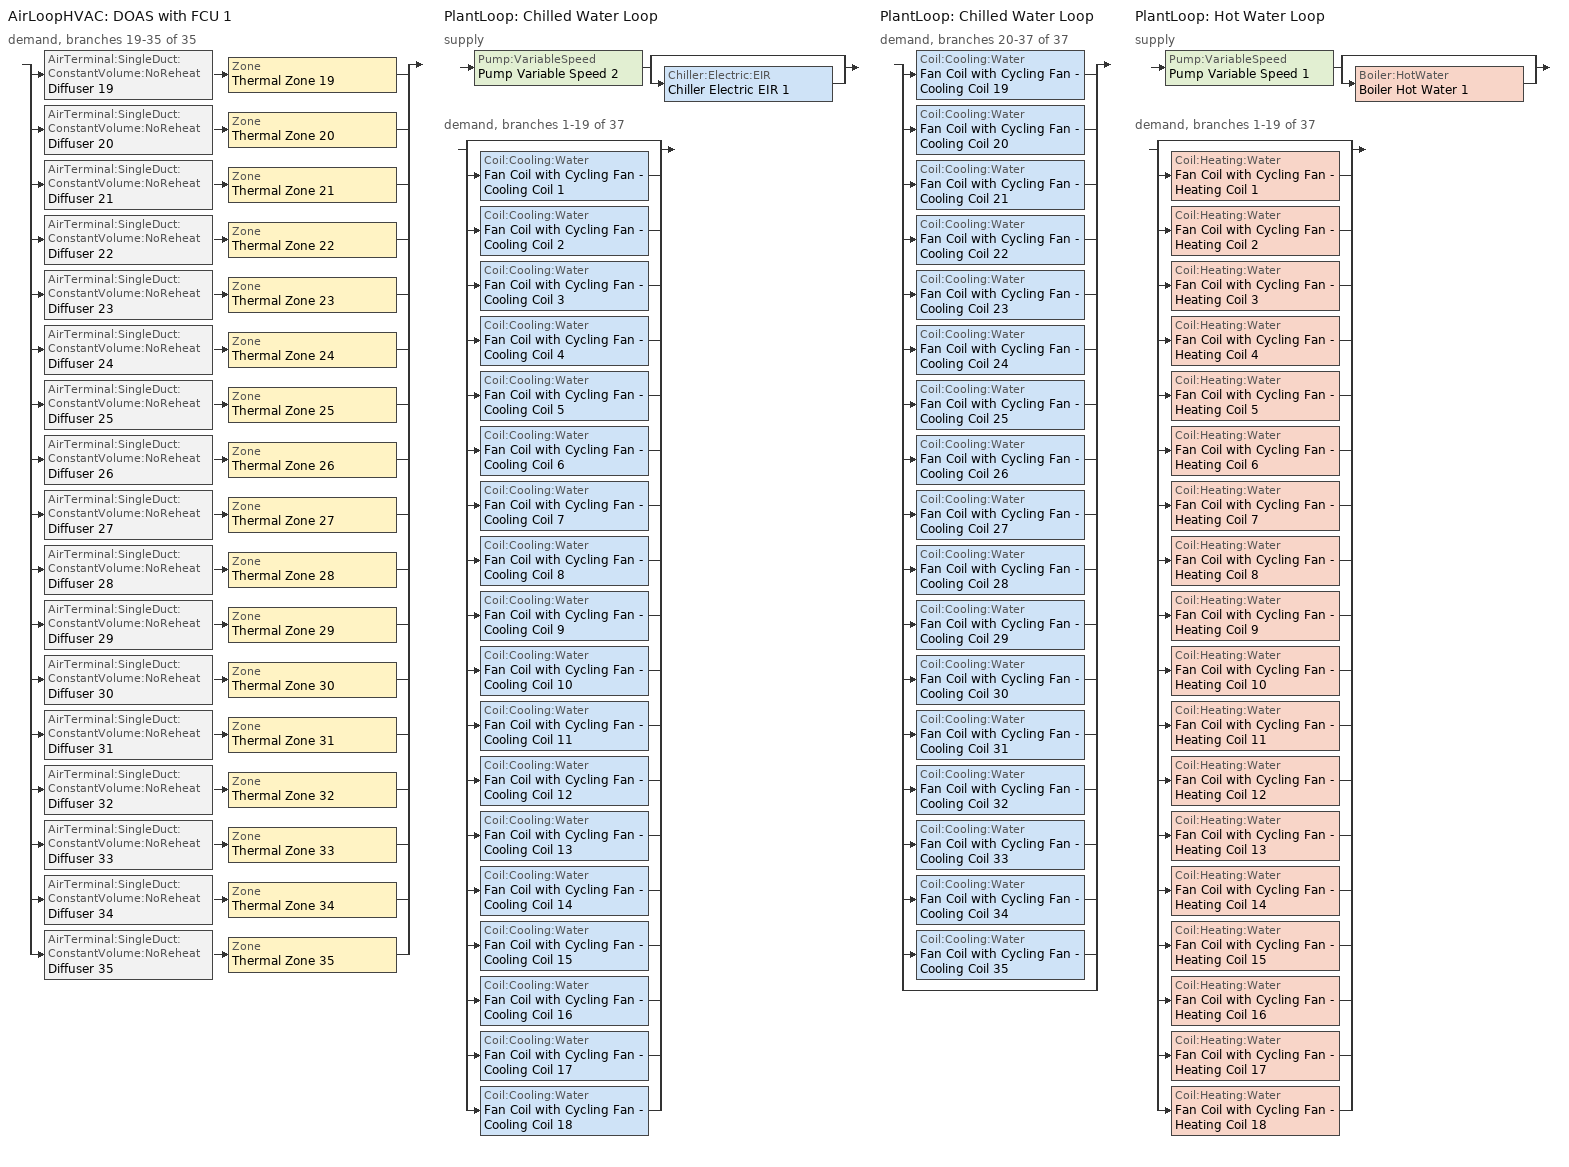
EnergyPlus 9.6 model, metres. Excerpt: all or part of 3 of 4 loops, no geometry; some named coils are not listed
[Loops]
AirLoopHVAC 'DOAS with FCU 1'
 demand, branches 19-35 of 35: split
  | AirTerminal:SingleDuct:ConstantVolume:NoReheat 'Diffuser 19' > Zone 'Thermal Zone 19'
  | AirTerminal:SingleDuct:ConstantVolume:NoReheat 'Diffuser 20' > Zone 'Thermal Zone 20'
  | AirTerminal:SingleDuct:ConstantVolume:NoReheat 'Diffuser 21' > Zone 'Thermal Zone 21'
  | AirTerminal:SingleDuct:ConstantVolume:NoReheat 'Diffuser 22' > Zone 'Thermal Zone 22'
  | AirTerminal:SingleDuct:ConstantVolume:NoReheat 'Diffuser 23' > Zone 'Thermal Zone 23'
  | AirTerminal:SingleDuct:ConstantVolume:NoReheat 'Diffuser 24' > Zone 'Thermal Zone 24'
  | AirTerminal:SingleDuct:ConstantVolume:NoReheat 'Diffuser 25' > Zone 'Thermal Zone 25'
  | AirTerminal:SingleDuct:ConstantVolume:NoReheat 'Diffuser 26' > Zone 'Thermal Zone 26'
  | AirTerminal:SingleDuct:ConstantVolume:NoReheat 'Diffuser 27' > Zone 'Thermal Zone 27'
  | AirTerminal:SingleDuct:ConstantVolume:NoReheat 'Diffuser 28' > Zone 'Thermal Zone 28'
  | AirTerminal:SingleDuct:ConstantVolume:NoReheat 'Diffuser 29' > Zone 'Thermal Zone 29'
  | AirTerminal:SingleDuct:ConstantVolume:NoReheat 'Diffuser 30' > Zone 'Thermal Zone 30'
  | AirTerminal:SingleDuct:ConstantVolume:NoReheat 'Diffuser 31' > Zone 'Thermal Zone 31'
  | AirTerminal:SingleDuct:ConstantVolume:NoReheat 'Diffuser 32' > Zone 'Thermal Zone 32'
  | AirTerminal:SingleDuct:ConstantVolume:NoReheat 'Diffuser 33' > Zone 'Thermal Zone 33'
  | AirTerminal:SingleDuct:ConstantVolume:NoReheat 'Diffuser 34' > Zone 'Thermal Zone 34'
  | AirTerminal:SingleDuct:ConstantVolume:NoReheat 'Diffuser 35' > Zone 'Thermal Zone 35'
PlantLoop 'Chilled Water Loop'
 supply: Pump:VariableSpeed 'Pump Variable Speed 2' > split
  | bypass
  | Chiller:Electric:EIR 'Chiller Electric EIR 1'
 demand, branches 1-19 of 37: split
  | bypass
  | Coil:Cooling:Water 'Fan Coil with Cycling Fan - Cooling Coil 1'
  | Coil:Cooling:Water 'Fan Coil with Cycling Fan - Cooling Coil 2'
  | Coil:Cooling:Water 'Fan Coil with Cycling Fan - Cooling Coil 3'
  | Coil:Cooling:Water 'Fan Coil with Cycling Fan - Cooling Coil 4'
  | Coil:Cooling:Water 'Fan Coil with Cycling Fan - Cooling Coil 5'
  | Coil:Cooling:Water 'Fan Coil with Cycling Fan - Cooling Coil 6'
  | Coil:Cooling:Water 'Fan Coil with Cycling Fan - Cooling Coil 7'
  | Coil:Cooling:Water 'Fan Coil with Cycling Fan - Cooling Coil 8'
  | Coil:Cooling:Water 'Fan Coil with Cycling Fan - Cooling Coil 9'
  | Coil:Cooling:Water 'Fan Coil with Cycling Fan - Cooling Coil 10'
  | Coil:Cooling:Water 'Fan Coil with Cycling Fan - Cooling Coil 11'
  | Coil:Cooling:Water 'Fan Coil with Cycling Fan - Cooling Coil 12'
  | Coil:Cooling:Water 'Fan Coil with Cycling Fan - Cooling Coil 13'
  | Coil:Cooling:Water 'Fan Coil with Cycling Fan - Cooling Coil 14'
  | Coil:Cooling:Water 'Fan Coil with Cycling Fan - Cooling Coil 15'
  | Coil:Cooling:Water 'Fan Coil with Cycling Fan - Cooling Coil 16'
  | Coil:Cooling:Water 'Fan Coil with Cycling Fan - Cooling Coil 17'
  | Coil:Cooling:Water 'Fan Coil with Cycling Fan - Cooling Coil 18'
PlantLoop 'Chilled Water Loop'
 demand, branches 20-37 of 37: split
  | Coil:Cooling:Water 'Fan Coil with Cycling Fan - Cooling Coil 19'
  | Coil:Cooling:Water 'Fan Coil with Cycling Fan - Cooling Coil 20'
  | Coil:Cooling:Water 'Fan Coil with Cycling Fan - Cooling Coil 21'
  | Coil:Cooling:Water 'Fan Coil with Cycling Fan - Cooling Coil 22'
  | Coil:Cooling:Water 'Fan Coil with Cycling Fan - Cooling Coil 23'
  | Coil:Cooling:Water 'Fan Coil with Cycling Fan - Cooling Coil 24'
  | Coil:Cooling:Water 'Fan Coil with Cycling Fan - Cooling Coil 25'
  | Coil:Cooling:Water 'Fan Coil with Cycling Fan - Cooling Coil 26'
  | Coil:Cooling:Water 'Fan Coil with Cycling Fan - Cooling Coil 27'
  | Coil:Cooling:Water 'Fan Coil with Cycling Fan - Cooling Coil 28'
  | Coil:Cooling:Water 'Fan Coil with Cycling Fan - Cooling Coil 29'
  | Coil:Cooling:Water 'Fan Coil with Cycling Fan - Cooling Coil 30'
  | Coil:Cooling:Water 'Fan Coil with Cycling Fan - Cooling Coil 31'
  | Coil:Cooling:Water 'Fan Coil with Cycling Fan - Cooling Coil 32'
  | Coil:Cooling:Water 'Fan Coil with Cycling Fan - Cooling Coil 33'
  | Coil:Cooling:Water 'Fan Coil with Cycling Fan - Cooling Coil 34'
  | Coil:Cooling:Water 'Fan Coil with Cycling Fan - Cooling Coil 35'
  | bypass
PlantLoop 'Hot Water Loop'
 supply: Pump:VariableSpeed 'Pump Variable Speed 1' > split
  | bypass
  | Boiler:HotWater 'Boiler Hot Water 1'
 demand, branches 1-19 of 37: split
  | bypass
  | Coil:Heating:Water 'Fan Coil with Cycling Fan - Heating Coil 1'
  | Coil:Heating:Water 'Fan Coil with Cycling Fan - Heating Coil 2'
  | Coil:Heating:Water 'Fan Coil with Cycling Fan - Heating Coil 3'
  | Coil:Heating:Water 'Fan Coil with Cycling Fan - Heating Coil 4'
  | Coil:Heating:Water 'Fan Coil with Cycling Fan - Heating Coil 5'
  | Coil:Heating:Water 'Fan Coil with Cycling Fan - Heating Coil 6'
  | Coil:Heating:Water 'Fan Coil with Cycling Fan - Heating Coil 7'
  | Coil:Heating:Water 'Fan Coil with Cycling Fan - Heating Coil 8'
  | Coil:Heating:Water 'Fan Coil with Cycling Fan - Heating Coil 9'
  | Coil:Heating:Water 'Fan Coil with Cycling Fan - Heating Coil 10'
  | Coil:Heating:Water 'Fan Coil with Cycling Fan - Heating Coil 11'
  | Coil:Heating:Water 'Fan Coil with Cycling Fan - Heating Coil 12'
  | Coil:Heating:Water 'Fan Coil with Cycling Fan - Heating Coil 13'
  | Coil:Heating:Water 'Fan Coil with Cycling Fan - Heating Coil 14'
  | Coil:Heating:Water 'Fan Coil with Cycling Fan - Heating Coil 15'
  | Coil:Heating:Water 'Fan Coil with Cycling Fan - Heating Coil 16'
  | Coil:Heating:Water 'Fan Coil with Cycling Fan - Heating Coil 17'
  | Coil:Heating:Water 'Fan Coil with Cycling Fan - Heating Coil 18'
[ZoneControl:Thermostat] Temperature Difference Between Cutout And Setpoint deltaC=0
Name | Zone or ZoneList | Control Type Schedule | Control 1
Thermal Zone 19 Thermostat | Thermal Zone 19 | Thermal Zone 19 Thermostat Schedule | Thermostat Setpoint Dual Setpoint 19
Thermal Zone 20 Thermostat | Thermal Zone 20 | Thermal Zone 20 Thermostat Schedule | Thermostat Setpoint Dual Setpoint 20
Thermal Zone 21 Thermostat | Thermal Zone 21 | Thermal Zone 21 Thermostat Schedule | Thermostat Setpoint Dual Setpoint 21
Thermal Zone 22 Thermostat | Thermal Zone 22 | Thermal Zone 22 Thermostat Schedule | Thermostat Setpoint Dual Setpoint 22
Thermal Zone 23 Thermostat | Thermal Zone 23 | Thermal Zone 23 Thermostat Schedule | Thermostat Setpoint Dual Setpoint 23
Thermal Zone 24 Thermostat | Thermal Zone 24 | Thermal Zone 24 Thermostat Schedule | Thermostat Setpoint Dual Setpoint 24
Thermal Zone 25 Thermostat | Thermal Zone 25 | Thermal Zone 25 Thermostat Schedule | Thermostat Setpoint Dual Setpoint 25
Thermal Zone 26 Thermostat | Thermal Zone 26 | Thermal Zone 26 Thermostat Schedule | Thermostat Setpoint Dual Setpoint 26
Thermal Zone 27 Thermostat | Thermal Zone 27 | Thermal Zone 27 Thermostat Schedule | Thermostat Setpoint Dual Setpoint 27
Thermal Zone 28 Thermostat | Thermal Zone 28 | Thermal Zone 28 Thermostat Schedule | Thermostat Setpoint Dual Setpoint 28
Thermal Zone 29 Thermostat | Thermal Zone 29 | Thermal Zone 29 Thermostat Schedule | Thermostat Setpoint Dual Setpoint 29
Thermal Zone 30 Thermostat | Thermal Zone 30 | Thermal Zone 30 Thermostat Schedule | Thermostat Setpoint Dual Setpoint 30
Thermal Zone 31 Thermostat | Thermal Zone 31 | Thermal Zone 31 Thermostat Schedule | Thermostat Setpoint Dual Setpoint 31
Thermal Zone 32 Thermostat | Thermal Zone 32 | Thermal Zone 32 Thermostat Schedule | Thermostat Setpoint Dual Setpoint 32
Thermal Zone 33 Thermostat | Thermal Zone 33 | Thermal Zone 33 Thermostat Schedule | Thermostat Setpoint Dual Setpoint 33
Thermal Zone 34 Thermostat | Thermal Zone 34 | Thermal Zone 34 Thermostat Schedule | Thermostat Setpoint Dual Setpoint 34
Thermal Zone 35 Thermostat | Thermal Zone 35 | Thermal Zone 35 Thermostat Schedule | Thermostat Setpoint Dual Setpoint 35
[ThermostatSetpoint:DualSetpoint]
Name | Heating Setpoint Temperature Schedule | Cooling Setpoint Temperature Schedule
Thermostat Setpoint Dual Setpoint 19 | HtgSetp 19 | ClgSetp 19
Thermostat Setpoint Dual Setpoint 20 | HtgSetp 20 | ClgSetp 20
Thermostat Setpoint Dual Setpoint 21 | HtgSetp 21 | ClgSetp 21
Thermostat Setpoint Dual Setpoint 22 | HtgSetp 22 | ClgSetp 22
Thermostat Setpoint Dual Setpoint 23 | HtgSetp 23 | ClgSetp 23
Thermostat Setpoint Dual Setpoint 24 | HtgSetp 24 | ClgSetp 24
Thermostat Setpoint Dual Setpoint 25 | HtgSetp 25 | ClgSetp 25
Thermostat Setpoint Dual Setpoint 26 | HtgSetp 26 | ClgSetp 26
Thermostat Setpoint Dual Setpoint 27 | HtgSetp 27 | ClgSetp 27
Thermostat Setpoint Dual Setpoint 28 | HtgSetp 28 | ClgSetp 28
Thermostat Setpoint Dual Setpoint 29 | HtgSetp 29 | ClgSetp 29
Thermostat Setpoint Dual Setpoint 30 | HtgSetp 30 | ClgSetp 30
Thermostat Setpoint Dual Setpoint 31 | HtgSetp 31 | ClgSetp 31
Thermostat Setpoint Dual Setpoint 32 | HtgSetp 32 | ClgSetp 32
Thermostat Setpoint Dual Setpoint 33 | HtgSetp 33 | ClgSetp 33
Thermostat Setpoint Dual Setpoint 34 | HtgSetp 34 | ClgSetp 34
Thermostat Setpoint Dual Setpoint 35 | HtgSetp 35 | ClgSetp 35
[AirTerminal:SingleDuct:ConstantVolume:NoReheat] Availability Schedule=Always On Discrete hvac_library; Maximum Air Flow Rate m3/s=AutoSize
Diffuser 19; Diffuser 20; Diffuser 21; Diffuser 22; Diffuser 23; Diffuser 24; Diffuser 25; Diffuser 26; Diffuser 27; Diffuser 28; Diffuser 29; Diffuser 30; Diffuser 31; Diffuser 32; Diffuser 33; Diffuser 34; Diffuser 35
[Fan:OnOff] Availability Schedule=Always On Discrete hvac_library; Fan Total Efficiency=0.6; Pressure Rise Pa=300; Maximum Flow Rate m3/s=Autosize; Motor Efficiency=0.8; Motor In Airstream Fraction=1; Fan Power Ratio Function of Speed Ratio Curve=Fan On Off Power Curve 12; Fan Efficiency Ratio Function of Speed Ratio Curve=Fan On Off Efficiency Curve 12
Fan Coil with Cycling Fan - Fan 1; Fan Coil with Cycling Fan - Fan 2; Fan Coil with Cycling Fan - Fan 3; Fan Coil with Cycling Fan - Fan 4; Fan Coil with Cycling Fan - Fan 5; Fan Coil with Cycling Fan - Fan 6; Fan Coil with Cycling Fan - Fan 7; Fan Coil with Cycling Fan - Fan 8; Fan Coil with Cycling Fan - Fan 9; Fan Coil with Cycling Fan - Fan 10; Fan Coil with Cycling Fan - Fan 11; Fan Coil with Cycling Fan - Fan 12; Fan Coil with Cycling Fan - Fan 13; Fan Coil with Cycling Fan - Fan 14; Fan Coil with Cycling Fan - Fan 15; Fan Coil with Cycling Fan - Fan 16; Fan Coil with Cycling Fan - Fan 17; Fan Coil with Cycling Fan - Fan 18; Fan Coil with Cycling Fan - Fan 19; Fan Coil with Cycling Fan - Fan 20; Fan Coil with Cycling Fan - Fan 21; Fan Coil with Cycling Fan - Fan 22; Fan Coil with Cycling Fan - Fan 23; Fan Coil with Cycling Fan - Fan 24; Fan Coil with Cycling Fan - Fan 25; Fan Coil with Cycling Fan - Fan 26; Fan Coil with Cycling Fan - Fan 27; Fan Coil with Cycling Fan - Fan 28; Fan Coil with Cycling Fan - Fan 29; Fan Coil with Cycling Fan - Fan 30; Fan Coil with Cycling Fan - Fan 31; Fan Coil with Cycling Fan - Fan 32; Fan Coil with Cycling Fan - Fan 33; Fan Coil with Cycling Fan - Fan 34; Fan Coil with Cycling Fan - Fan 35
[Coil:Cooling:Water] Availability Schedule=Always On Discrete hvac_library; Design Water Flow Rate m3/s=Autosize; Design Air Flow Rate m3/s=Autosize; Design Inlet Water Temperature C=Autosize; Design Inlet Air Temperature C=Autosize; Design Outlet Air Temperature C=Autosize; Design Inlet Air Humidity Ratio kgWater/kgDryAir=Autosize; Design Outlet Air Humidity Ratio kgWater/kgDryAir=Autosize; Type of Analysis=SimpleAnalysis; Heat Exchanger Configuration=CrossFlow
Fan Coil with Cycling Fan - Cooling Coil 1; Fan Coil with Cycling Fan - Cooling Coil 2; Fan Coil with Cycling Fan - Cooling Coil 3; Fan Coil with Cycling Fan - Cooling Coil 4; Fan Coil with Cycling Fan - Cooling Coil 5; Fan Coil with Cycling Fan - Cooling Coil 6; Fan Coil with Cycling Fan - Cooling Coil 7; Fan Coil with Cycling Fan - Cooling Coil 8; Fan Coil with Cycling Fan - Cooling Coil 9; Fan Coil with Cycling Fan - Cooling Coil 10; Fan Coil with Cycling Fan - Cooling Coil 11; Fan Coil with Cycling Fan - Cooling Coil 12; Fan Coil with Cycling Fan - Cooling Coil 13; Fan Coil with Cycling Fan - Cooling Coil 14; Fan Coil with Cycling Fan - Cooling Coil 15; Fan Coil with Cycling Fan - Cooling Coil 16; Fan Coil with Cycling Fan - Cooling Coil 17; Fan Coil with Cycling Fan - Cooling Coil 18; Fan Coil with Cycling Fan - Cooling Coil 19; Fan Coil with Cycling Fan - Cooling Coil 20; Fan Coil with Cycling Fan - Cooling Coil 21; Fan Coil with Cycling Fan - Cooling Coil 22; Fan Coil with Cycling Fan - Cooling Coil 23; Fan Coil with Cycling Fan - Cooling Coil 24; Fan Coil with Cycling Fan - Cooling Coil 25; Fan Coil with Cycling Fan - Cooling Coil 26; Fan Coil with Cycling Fan - Cooling Coil 27; Fan Coil with Cycling Fan - Cooling Coil 28; Fan Coil with Cycling Fan - Cooling Coil 29; Fan Coil with Cycling Fan - Cooling Coil 30; Fan Coil with Cycling Fan - Cooling Coil 31; Fan Coil with Cycling Fan - Cooling Coil 32; Fan Coil with Cycling Fan - Cooling Coil 33; Fan Coil with Cycling Fan - Cooling Coil 34; Fan Coil with Cycling Fan - Cooling Coil 35
[Coil:Heating:Water] Availability Schedule=Always On Discrete hvac_library; U-Factor Times Area Value W/K=Autosize; Maximum Water Flow Rate m3/s=Autosize; Performance Input Method=UFactorTimesAreaAndDesignWaterFlowRate; Rated Capacity W=Autosize; Rated Inlet Water Temperature C=82.2; Rated Inlet Air Temperature C=16.6; Rated Outlet Water Temperature C=71.1; Rated Outlet Air Temperature C=32.2; Rated Ratio for Air and Water Convection=0.5
Fan Coil with Cycling Fan - Heating Coil 1; Fan Coil with Cycling Fan - Heating Coil 2; Fan Coil with Cycling Fan - Heating Coil 3; Fan Coil with Cycling Fan - Heating Coil 4; Fan Coil with Cycling Fan - Heating Coil 5; Fan Coil with Cycling Fan - Heating Coil 6; Fan Coil with Cycling Fan - Heating Coil 7; Fan Coil with Cycling Fan - Heating Coil 8; Fan Coil with Cycling Fan - Heating Coil 9; Fan Coil with Cycling Fan - Heating Coil 10; Fan Coil with Cycling Fan - Heating Coil 11; Fan Coil with Cycling Fan - Heating Coil 12; Fan Coil with Cycling Fan - Heating Coil 13; Fan Coil with Cycling Fan - Heating Coil 14; Fan Coil with Cycling Fan - Heating Coil 15; Fan Coil with Cycling Fan - Heating Coil 16; Fan Coil with Cycling Fan - Heating Coil 17; Fan Coil with Cycling Fan - Heating Coil 18
[ZoneHVAC:FourPipeFanCoil] Availability Schedule=Always On Discrete hvac_library; Capacity Control Method=CyclingFan; Maximum Supply Air Flow Rate m3/s=Autosize; Maximum Outdoor Air Flow Rate m3/s=0; Maximum Cold Water Flow Rate m3/s=Autosize; Maximum Hot Water Flow Rate m3/s=Autosize; Minimum Supply Air Temperature in Cooling Mode C=Autosize; Maximum Supply Air Temperature in Heating Mode C=Autosize
Name | Supply Air Fan | Cooling Coil | Heating Coil
Fan Coil with Cycling Fan 1 | Fan Coil with Cycling Fan - Fan 1 | Fan Coil with Cycling Fan - Cooling Coil 1 | Fan Coil with Cycling Fan - Heating Coil 1
Fan Coil with Cycling Fan 2 | Fan Coil with Cycling Fan - Fan 2 | Fan Coil with Cycling Fan - Cooling Coil 2 | Fan Coil with Cycling Fan - Heating Coil 2
Fan Coil with Cycling Fan 3 | Fan Coil with Cycling Fan - Fan 3 | Fan Coil with Cycling Fan - Cooling Coil 3 | Fan Coil with Cycling Fan - Heating Coil 3
Fan Coil with Cycling Fan 4 | Fan Coil with Cycling Fan - Fan 4 | Fan Coil with Cycling Fan - Cooling Coil 4 | Fan Coil with Cycling Fan - Heating Coil 4
Fan Coil with Cycling Fan 5 | Fan Coil with Cycling Fan - Fan 5 | Fan Coil with Cycling Fan - Cooling Coil 5 | Fan Coil with Cycling Fan - Heating Coil 5
Fan Coil with Cycling Fan 6 | Fan Coil with Cycling Fan - Fan 6 | Fan Coil with Cycling Fan - Cooling Coil 6 | Fan Coil with Cycling Fan - Heating Coil 6
Fan Coil with Cycling Fan 7 | Fan Coil with Cycling Fan - Fan 7 | Fan Coil with Cycling Fan - Cooling Coil 7 | Fan Coil with Cycling Fan - Heating Coil 7
Fan Coil with Cycling Fan 8 | Fan Coil with Cycling Fan - Fan 8 | Fan Coil with Cycling Fan - Cooling Coil 8 | Fan Coil with Cycling Fan - Heating Coil 8
Fan Coil with Cycling Fan 9 | Fan Coil with Cycling Fan - Fan 9 | Fan Coil with Cycling Fan - Cooling Coil 9 | Fan Coil with Cycling Fan - Heating Coil 9
Fan Coil with Cycling Fan 10 | Fan Coil with Cycling Fan - Fan 10 | Fan Coil with Cycling Fan - Cooling Coil 10 | Fan Coil with Cycling Fan - Heating Coil 10
Fan Coil with Cycling Fan 11 | Fan Coil with Cycling Fan - Fan 11 | Fan Coil with Cycling Fan - Cooling Coil 11 | Fan Coil with Cycling Fan - Heating Coil 11
Fan Coil with Cycling Fan 12 | Fan Coil with Cycling Fan - Fan 12 | Fan Coil with Cycling Fan - Cooling Coil 12 | Fan Coil with Cycling Fan - Heating Coil 12
Fan Coil with Cycling Fan 13 | Fan Coil with Cycling Fan - Fan 13 | Fan Coil with Cycling Fan - Cooling Coil 13 | Fan Coil with Cycling Fan - Heating Coil 13
Fan Coil with Cycling Fan 14 | Fan Coil with Cycling Fan - Fan 14 | Fan Coil with Cycling Fan - Cooling Coil 14 | Fan Coil with Cycling Fan - Heating Coil 14
Fan Coil with Cycling Fan 15 | Fan Coil with Cycling Fan - Fan 15 | Fan Coil with Cycling Fan - Cooling Coil 15 | Fan Coil with Cycling Fan - Heating Coil 15
Fan Coil with Cycling Fan 16 | Fan Coil with Cycling Fan - Fan 16 | Fan Coil with Cycling Fan - Cooling Coil 16 | Fan Coil with Cycling Fan - Heating Coil 16
Fan Coil with Cycling Fan 17 | Fan Coil with Cycling Fan - Fan 17 | Fan Coil with Cycling Fan - Cooling Coil 17 | Fan Coil with Cycling Fan - Heating Coil 17
Fan Coil with Cycling Fan 18 | Fan Coil with Cycling Fan - Fan 18 | Fan Coil with Cycling Fan - Cooling Coil 18 | Fan Coil with Cycling Fan - Heating Coil 18
Fan Coil with Cycling Fan 19 | Fan Coil with Cycling Fan - Fan 19 | Fan Coil with Cycling Fan - Cooling Coil 19 | Fan Coil with Cycling Fan - Heating Coil 19
Fan Coil with Cycling Fan 20 | Fan Coil with Cycling Fan - Fan 20 | Fan Coil with Cycling Fan - Cooling Coil 20 | Fan Coil with Cycling Fan - Heating Coil 20
Fan Coil with Cycling Fan 21 | Fan Coil with Cycling Fan - Fan 21 | Fan Coil with Cycling Fan - Cooling Coil 21 | Fan Coil with Cycling Fan - Heating Coil 21
Fan Coil with Cycling Fan 22 | Fan Coil with Cycling Fan - Fan 22 | Fan Coil with Cycling Fan - Cooling Coil 22 | Fan Coil with Cycling Fan - Heating Coil 22
Fan Coil with Cycling Fan 23 | Fan Coil with Cycling Fan - Fan 23 | Fan Coil with Cycling Fan - Cooling Coil 23 | Fan Coil with Cycling Fan - Heating Coil 23
Fan Coil with Cycling Fan 24 | Fan Coil with Cycling Fan - Fan 24 | Fan Coil with Cycling Fan - Cooling Coil 24 | Fan Coil with Cycling Fan - Heating Coil 24
Fan Coil with Cycling Fan 25 | Fan Coil with Cycling Fan - Fan 25 | Fan Coil with Cycling Fan - Cooling Coil 25 | Fan Coil with Cycling Fan - Heating Coil 25
Fan Coil with Cycling Fan 26 | Fan Coil with Cycling Fan - Fan 26 | Fan Coil with Cycling Fan - Cooling Coil 26 | Fan Coil with Cycling Fan - Heating Coil 26
Fan Coil with Cycling Fan 27 | Fan Coil with Cycling Fan - Fan 27 | Fan Coil with Cycling Fan - Cooling Coil 27 | Fan Coil with Cycling Fan - Heating Coil 27
Fan Coil with Cycling Fan 28 | Fan Coil with Cycling Fan - Fan 28 | Fan Coil with Cycling Fan - Cooling Coil 28 | Fan Coil with Cycling Fan - Heating Coil 28
Fan Coil with Cycling Fan 29 | Fan Coil with Cycling Fan - Fan 29 | Fan Coil with Cycling Fan - Cooling Coil 29 | Fan Coil with Cycling Fan - Heating Coil 29
Fan Coil with Cycling Fan 30 | Fan Coil with Cycling Fan - Fan 30 | Fan Coil with Cycling Fan - Cooling Coil 30 | Fan Coil with Cycling Fan - Heating Coil 30
Fan Coil with Cycling Fan 31 | Fan Coil with Cycling Fan - Fan 31 | Fan Coil with Cycling Fan - Cooling Coil 31 | Fan Coil with Cycling Fan - Heating Coil 31
Fan Coil with Cycling Fan 32 | Fan Coil with Cycling Fan - Fan 32 | Fan Coil with Cycling Fan - Cooling Coil 32 | Fan Coil with Cycling Fan - Heating Coil 32
Fan Coil with Cycling Fan 33 | Fan Coil with Cycling Fan - Fan 33 | Fan Coil with Cycling Fan - Cooling Coil 33 | Fan Coil with Cycling Fan - Heating Coil 33
Fan Coil with Cycling Fan 34 | Fan Coil with Cycling Fan - Fan 34 | Fan Coil with Cycling Fan - Cooling Coil 34 | Fan Coil with Cycling Fan - Heating Coil 34
Fan Coil with Cycling Fan 35 | Fan Coil with Cycling Fan - Fan 35 | Fan Coil with Cycling Fan - Cooling Coil 35 | Fan Coil with Cycling Fan - Heating Coil 35
[Zone equipment]
Thermal Zone 19: Diffuser 19, Fan Coil with Cycling Fan 19
Thermal Zone 20: Diffuser 20, Fan Coil with Cycling Fan 20
Thermal Zone 21: Diffuser 21, Fan Coil with Cycling Fan 21
Thermal Zone 22: Diffuser 22, Fan Coil with Cycling Fan 22
Thermal Zone 23: Diffuser 23, Fan Coil with Cycling Fan 23
Thermal Zone 24: Diffuser 24, Fan Coil with Cycling Fan 24
Thermal Zone 25: Diffuser 25, Fan Coil with Cycling Fan 25
Thermal Zone 26: Diffuser 26, Fan Coil with Cycling Fan 26
Thermal Zone 27: Diffuser 27, Fan Coil with Cycling Fan 27
Thermal Zone 28: Diffuser 28, Fan Coil with Cycling Fan 28
Thermal Zone 29: Diffuser 29, Fan Coil with Cycling Fan 29
Thermal Zone 30: Diffuser 30, Fan Coil with Cycling Fan 30
Thermal Zone 31: Diffuser 31, Fan Coil with Cycling Fan 31
Thermal Zone 32: Diffuser 32, Fan Coil with Cycling Fan 32
Thermal Zone 33: Diffuser 33, Fan Coil with Cycling Fan 33
Thermal Zone 34: Diffuser 34, Fan Coil with Cycling Fan 34
Thermal Zone 35: Diffuser 35, Fan Coil with Cycling Fan 35
[Sizing:Zone] Zone Cooling Design Supply Air Temperature Input Method=SupplyAirTemperature; Zone Cooling Design Supply Air Temperature C=14.5; Zone Cooling Design Supply Air Temperature Difference deltaC=11.11; Zone Heating Design Supply Air Temperature Input Method=SupplyAirTemperature; Zone Heating Design Supply Air Temperature C=42; Zone Heating Design Supply Air Temperature Difference deltaC=11.11; Zone Cooling Design Supply Air Humidity Ratio kgWater/kgDryAir=0.0085; Zone Heating Design Supply Air Humidity Ratio kgWater/kgDryAir=0.008; Cooling Design Air Flow Method=DesignDay; Cooling Design Air Flow Rate m3/s=0; Cooling Minimum Air Flow per Zone Floor Area m3/s-m2=0.000762; Cooling Minimum Air Flow m3/s=0; Cooling Minimum Air Flow Fraction=0; Heating Design Air Flow Method=DesignDay; Heating Design Air Flow Rate m3/s=0; Heating Maximum Air Flow per Zone Floor Area m3/s-m2=0.002032; Heating Maximum Air Flow m3/s=0.141576; Heating Maximum Air Flow Fraction=0.3; Account for Dedicated Outdoor Air System=No
Name | Design Specification Outdoor Air Object
Thermal Zone 19 | Ventilation 19
Thermal Zone 20 | Ventilation 20
Thermal Zone 21 | Ventilation 21
Thermal Zone 22 | Ventilation 22
Thermal Zone 23 | Ventilation 23
Thermal Zone 24 | Ventilation 24
Thermal Zone 25 | Ventilation 25
Thermal Zone 26 | Ventilation 26
Thermal Zone 27 | Ventilation 27
Thermal Zone 28 | Ventilation 28
Thermal Zone 29 | Ventilation 29
Thermal Zone 30 | Ventilation 30
Thermal Zone 31 | Ventilation 31
Thermal Zone 32 | Ventilation 32
Thermal Zone 33 | Ventilation 33
Thermal Zone 34 | Ventilation 34
Thermal Zone 35 | Ventilation 35
[DesignSpecification:OutdoorAir] Outdoor Air Method=Sum; Outdoor Air Flow per Person m3/s-person=0; Outdoor Air Flow per Zone Floor Area m3/s-m2=0; Outdoor Air Flow per Zone m3/s=0; Outdoor Air Flow Air Changes per Hour 1/hr=1.2
Ventilation 19; Ventilation 20; Ventilation 21; Ventilation 22; Ventilation 23; Ventilation 24; Ventilation 25; Ventilation 26; Ventilation 27; Ventilation 28; Ventilation 29; Ventilation 30; Ventilation 31; Ventilation 32; Ventilation 33; Ventilation 34; Ventilation 35
[Chiller:Electric:EIR]
Chiller Electric EIR 1: Reference Capacity W=Autosize; Reference COP W/W=5.8; Reference Leaving Chilled Water Temperature C=6.67; Reference Entering Condenser Fluid Temperature C=29.4; Reference Chilled Water Flow Rate m3/s=Autosize; Reference Condenser Fluid Flow Rate m3/s=Autosize; Cooling Capacity Function of Temperature Curve=Curve Biquadratic 1; Electric Input to Cooling Output Ratio Function of Temperature Curve=Curve Biquadratic 2; Electric Input to Cooling Output Ratio Function of Part Load Ratio Curve=Curve Quadratic 1; Minimum Part Load Ratio=0.1; Maximum Part Load Ratio=1; Optimum Part Load Ratio=1; Minimum Unloading Ratio=0.2; Condenser Type=WaterCooled; Condenser Fan Power Ratio W/W=0; Fraction of Compressor Electric Consumption Rejected by Condenser=1; Leaving Chilled Water Lower Temperature Limit C=2; Chiller Flow Mode=NotModulated; Sizing Factor=1; Basin Heater Capacity W/K=0; Basin Heater Setpoint Temperature C=10; Condenser Heat Recovery Relative Capacity Fraction=1
[PlantEquipmentList]
Chilled Water Loop Cooling Equipment List: Chiller:Electric:EIR, Chiller Electric EIR 1
Hot Water Loop Heating Equipment List: Boiler:HotWater, Boiler Hot Water 1
[PlantLoop] Fluid Type=Water; Load Distribution Scheme=Optimal; Plant Loop Demand Calculation Scheme=SingleSetpoint
Name | Plant Equipment Operation Scheme | Maximum Loop Temperature C | Minimum Loop Temperature C | Maximum Loop Flow Rate m3/s | Minimum Loop Flow Rate m3/s | Plant Loop Volume m3 | Maximum Loop Temperature | Minimum Loop Temperature | Maximum Loop Flow Rate | Minimum Loop Flow Rate | Plant Loop Volume
Chilled Water Loop | Chilled Water Loop Operation Schemes | 100 | 0 | Autosize | 0 | Autocalculate
Hot Water Loop | Hot Water Loop Operation Schemes |  |  |  |  |  | 100 | 0 | Autosize | 0 | Autocalculate
[Sizing:Plant] Sizing Option=NonCoincident; Zone Timesteps in Averaging Window=1; Coincident Sizing Factor Mode=None
Name | Loop Type | Design Loop Exit Temperature C | Loop Design Temperature Difference deltaC | Design Loop Exit Temperature | Loop Design Temperature Difference
Chilled Water Loop | Cooling | 6 | 6.5
Hot Water Loop | Heating |  |  | 65 | 10
[Pump:VariableSpeed] Design Maximum Flow Rate m3/s=Autosize; Design Pump Head Pa=245000; Design Power Consumption W=Autosize; Fraction of Motor Inefficiencies to Fluid Stream=0; Coefficient 1 of the Part Load Performance Curve=0; Coefficient 2 of the Part Load Performance Curve=1; Coefficient 3 of the Part Load Performance Curve=0; Coefficient 4 of the Part Load Performance Curve=0; Pump Control Type=Intermittent; Skin Loss Radiative Fraction=0.5; Design Power Sizing Method=PowerPerFlowPerPressure; Design Minimum Flow Rate Fraction=0
Name | Motor Efficiency | Design Minimum Flow Rate m3/s | Design Electric Power per Unit Flow Rate W/(m3/s) | Design Shaft Power per Unit Flow Rate per Unit Head W/((m3/s)-Pa) | Design Minimum Flow Rate | Design Electric Power per Unit Flow Rate | Design Shaft Power per Unit Flow Rate per Unit Head
Pump Variable Speed 2 | 0.82 | 0 | 348701.1 | 1.28205
Pump Variable Speed 1 | 0.85 |  |  |  | 0 | 348701.1 | 1.28205
[SetpointManager:Scheduled] Control Variable=Temperature
Name | Schedule | Setpoint Node or NodeList
Setpoint Manager Scheduled Chilled Water Duck | Chilled_Water_Temperature | Node Chilled Water Deck Supply
Setpoint Manager Scheduled Hot Water Duck | Hot_Water_Temperature | Node Hot Water Deck Supply
[PlantEquipmentOperationSchemes] Control Scheme Schedule Name 1=Always On Discrete
Name | Control Scheme Object Type 1 | Control Scheme Name 1
Chilled Water Loop Operation Schemes | PlantEquipmentOperation:CoolingLoad | Chilled Water Loop Cooling Operation Scheme
Hot Water Loop Operation Schemes | PlantEquipmentOperation:HeatingLoad | Hot Water Loop Heating Operation Scheme
[PlantEquipmentOperation:CoolingLoad]
Chilled Water Loop Cooling Operation Scheme: Load Range Lower Limit 1=0; Load Range Upper Limit 1=1000000000; Range Equipment List Name 1=Chilled Water Loop Cooling Equipment List
[Boiler:HotWater]
Boiler Hot Water 1: Fuel Type=NaturalGas; Nominal Capacity W=Autosize; Nominal Thermal Efficiency=0.82; Efficiency Curve Temperature Evaluation Variable=LeavingBoiler; Normalized Boiler Efficiency Curve=Boiler Efficiency; Design Water Flow Rate m3/s=Autosize; Minimum Part Load Ratio=0; Maximum Part Load Ratio=1; Optimum Part Load Ratio=1; Water Outlet Upper Temperature Limit C=99; Boiler Flow Mode=NotModulated; Parasitic Electric Load W=0; Sizing Factor=1
[PlantEquipmentOperation:HeatingLoad]
Hot Water Loop Heating Operation Scheme: Load Range Lower Limit 1=0; Load Range Upper Limit 1=1000000000; Range Equipment List Name 1=Hot Water Loop Heating Equipment List
[Schedule:Day:Interval]
HtgSetp Summer Design Day 19; HtgSetp Summer Design Day 20; HtgSetp Summer Design Day 21; HtgSetp Summer Design Day 22; HtgSetp Summer Design Day 23; HtgSetp Summer Design Day 24; HtgSetp Summer Design Day 25; HtgSetp Summer Design Day 26; HtgSetp Summer Design Day 27; HtgSetp Summer Design Day 28; HtgSetp Summer Design Day 29; HtgSetp Summer Design Day 30; HtgSetp Summer Design Day 31; HtgSetp Summer Design Day 32; HtgSetp Summer Design Day 33; HtgSetp Summer Design Day 34; HtgSetp Summer Design Day 35: No, 24:00, 15.6
HtgSetp Winter Design Day 19; HtgSetp Winter Design Day 20; HtgSetp Winter Design Day 21; HtgSetp Winter Design Day 22; HtgSetp Winter Design Day 23; HtgSetp Winter Design Day 24; HtgSetp Winter Design Day 25; HtgSetp Winter Design Day 26; HtgSetp Winter Design Day 27; HtgSetp Winter Design Day 28; HtgSetp Winter Design Day 29; HtgSetp Winter Design Day 30; HtgSetp Winter Design Day 31; HtgSetp Winter Design Day 32; HtgSetp Winter Design Day 33; HtgSetp Winter Design Day 34; HtgSetp Winter Design Day 35: No, 24:00, 21
ClgSetp Summer Design Day 19; ClgSetp Summer Design Day 20; ClgSetp Summer Design Day 21; ClgSetp Summer Design Day 22; ClgSetp Summer Design Day 23; ClgSetp Summer Design Day 24; ClgSetp Summer Design Day 25; ClgSetp Summer Design Day 26; ClgSetp Summer Design Day 27; ClgSetp Summer Design Day 28; ClgSetp Summer Design Day 29; ClgSetp Summer Design Day 30; ClgSetp Summer Design Day 31; ClgSetp Summer Design Day 32; ClgSetp Summer Design Day 33; ClgSetp Summer Design Day 34; ClgSetp Summer Design Day 35: No, 06:00, 26.7, 22:00, 24, 24:00, 26.7
ClgSetp Winter Design Day 19; ClgSetp Winter Design Day 20; ClgSetp Winter Design Day 21; ClgSetp Winter Design Day 22; ClgSetp Winter Design Day 23; ClgSetp Winter Design Day 24; ClgSetp Winter Design Day 25; ClgSetp Winter Design Day 26; ClgSetp Winter Design Day 27; ClgSetp Winter Design Day 28; ClgSetp Winter Design Day 29; ClgSetp Winter Design Day 30; ClgSetp Winter Design Day 31; ClgSetp Winter Design Day 32; ClgSetp Winter Design Day 33; ClgSetp Winter Design Day 34; ClgSetp Winter Design Day 35: No, 24:00, 26.7
ClgSetp Default Schedule 19; ClgSetp Default Schedule 20; ClgSetp Default Schedule 21; ClgSetp Default Schedule 22; ClgSetp Default Schedule 23; ClgSetp Default Schedule 24; ClgSetp Default Schedule 25; ClgSetp Default Schedule 26; ClgSetp Default Schedule 27; ClgSetp Default Schedule 28; ClgSetp Default Schedule 29; ClgSetp Default Schedule 30; ClgSetp Default Schedule 31; ClgSetp Default Schedule 32; ClgSetp Default Schedule 33; ClgSetp Default Schedule 34; ClgSetp Default Schedule 35: Temperature 37, No, 01:00, 28, 02:00, 28, 03:00, 28, 04:00, 28, 05:00, 28, 06:00, 28, 07:00, 28, 08:00, 28, 09:00, 24, 10:00, 24, 11:00, 24, 12:00, 24, 13:00, 24, 14:00, 24, 15:00, 24, 16:00, 24, 17:00, 24, 18:00, 28, 19:00, 28, 20:00, 28, 21:00, 28, 22:00, 28, 23:00, 28, 24:00, 28
HtgSetp Default Schedule 19; HtgSetp Default Schedule 20; HtgSetp Default Schedule 21; HtgSetp Default Schedule 22; HtgSetp Default Schedule 23; HtgSetp Default Schedule 24; HtgSetp Default Schedule 25; HtgSetp Default Schedule 26; HtgSetp Default Schedule 27; HtgSetp Default Schedule 28; HtgSetp Default Schedule 29; HtgSetp Default Schedule 30; HtgSetp Default Schedule 31; HtgSetp Default Schedule 32; HtgSetp Default Schedule 33; HtgSetp Default Schedule 34; HtgSetp Default Schedule 35: Temperature 36, No, 01:00, 16, 02:00, 16, 03:00, 16, 04:00, 16, 05:00, 16, 06:00, 16, 07:00, 16, 08:00, 16, 09:00, 20, 10:00, 20, 11:00, 20, 12:00, 20, 13:00, 20, 14:00, 20, 15:00, 20, 16:00, 20, 17:00, 20, 18:00, 16, 19:00, 16, 20:00, 16, 21:00, 16, 22:00, 16, 23:00, 16, 24:00, 16
Chilled_Water_Temperature_Default; Chilled_Water_Temperature_Summer_Design_Day; Chilled_Water_Temperature_Winter_Design_Day: No, 24:00, 6
Hot_Water_Temperature_Default; Hot_Water_Temperature_Summer_Design_Day; Hot_Water_Temperature_Winter_Design_Day: No, 24:00, 65
[Schedule:Week:Daily]
HtgSetp 19 Week Rule - Jan1-Dec31: HtgSetp Default Schedule 19, HtgSetp Default Schedule 19, HtgSetp Default Schedule 19, HtgSetp Default Schedule 19, HtgSetp Default Schedule 19, HtgSetp Default Schedule 19, HtgSetp Default Schedule 19, HtgSetp Default Schedule 19, HtgSetp Summer Design Day 19, HtgSetp Winter Design Day 19, HtgSetp Default Schedule 19, HtgSetp Default Schedule 19
ClgSetp 19 Week Rule - Jan1-Dec31: ClgSetp Default Schedule 19, ClgSetp Default Schedule 19, ClgSetp Default Schedule 19, ClgSetp Default Schedule 19, ClgSetp Default Schedule 19, ClgSetp Default Schedule 19, ClgSetp Default Schedule 19, ClgSetp Default Schedule 19, ClgSetp Summer Design Day 19, ClgSetp Winter Design Day 19, ClgSetp Default Schedule 19, ClgSetp Default Schedule 19
HtgSetp 20 Week Rule - Jan1-Dec31: HtgSetp Default Schedule 20, HtgSetp Default Schedule 20, HtgSetp Default Schedule 20, HtgSetp Default Schedule 20, HtgSetp Default Schedule 20, HtgSetp Default Schedule 20, HtgSetp Default Schedule 20, HtgSetp Default Schedule 20, HtgSetp Summer Design Day 20, HtgSetp Winter Design Day 20, HtgSetp Default Schedule 20, HtgSetp Default Schedule 20
ClgSetp 20 Week Rule - Jan1-Dec31: ClgSetp Default Schedule 20, ClgSetp Default Schedule 20, ClgSetp Default Schedule 20, ClgSetp Default Schedule 20, ClgSetp Default Schedule 20, ClgSetp Default Schedule 20, ClgSetp Default Schedule 20, ClgSetp Default Schedule 20, ClgSetp Summer Design Day 20, ClgSetp Winter Design Day 20, ClgSetp Default Schedule 20, ClgSetp Default Schedule 20
HtgSetp 21 Week Rule - Jan1-Dec31: HtgSetp Default Schedule 21, HtgSetp Default Schedule 21, HtgSetp Default Schedule 21, HtgSetp Default Schedule 21, HtgSetp Default Schedule 21, HtgSetp Default Schedule 21, HtgSetp Default Schedule 21, HtgSetp Default Schedule 21, HtgSetp Summer Design Day 21, HtgSetp Winter Design Day 21, HtgSetp Default Schedule 21, HtgSetp Default Schedule 21
ClgSetp 21 Week Rule - Jan1-Dec31: ClgSetp Default Schedule 21, ClgSetp Default Schedule 21, ClgSetp Default Schedule 21, ClgSetp Default Schedule 21, ClgSetp Default Schedule 21, ClgSetp Default Schedule 21, ClgSetp Default Schedule 21, ClgSetp Default Schedule 21, ClgSetp Summer Design Day 21, ClgSetp Winter Design Day 21, ClgSetp Default Schedule 21, ClgSetp Default Schedule 21
HtgSetp 22 Week Rule - Jan1-Dec31: HtgSetp Default Schedule 22, HtgSetp Default Schedule 22, HtgSetp Default Schedule 22, HtgSetp Default Schedule 22, HtgSetp Default Schedule 22, HtgSetp Default Schedule 22, HtgSetp Default Schedule 22, HtgSetp Default Schedule 22, HtgSetp Summer Design Day 22, HtgSetp Winter Design Day 22, HtgSetp Default Schedule 22, HtgSetp Default Schedule 22
ClgSetp 22 Week Rule - Jan1-Dec31: ClgSetp Default Schedule 22, ClgSetp Default Schedule 22, ClgSetp Default Schedule 22, ClgSetp Default Schedule 22, ClgSetp Default Schedule 22, ClgSetp Default Schedule 22, ClgSetp Default Schedule 22, ClgSetp Default Schedule 22, ClgSetp Summer Design Day 22, ClgSetp Winter Design Day 22, ClgSetp Default Schedule 22, ClgSetp Default Schedule 22
HtgSetp 23 Week Rule - Jan1-Dec31: HtgSetp Default Schedule 23, HtgSetp Default Schedule 23, HtgSetp Default Schedule 23, HtgSetp Default Schedule 23, HtgSetp Default Schedule 23, HtgSetp Default Schedule 23, HtgSetp Default Schedule 23, HtgSetp Default Schedule 23, HtgSetp Summer Design Day 23, HtgSetp Winter Design Day 23, HtgSetp Default Schedule 23, HtgSetp Default Schedule 23
ClgSetp 23 Week Rule - Jan1-Dec31: ClgSetp Default Schedule 23, ClgSetp Default Schedule 23, ClgSetp Default Schedule 23, ClgSetp Default Schedule 23, ClgSetp Default Schedule 23, ClgSetp Default Schedule 23, ClgSetp Default Schedule 23, ClgSetp Default Schedule 23, ClgSetp Summer Design Day 23, ClgSetp Winter Design Day 23, ClgSetp Default Schedule 23, ClgSetp Default Schedule 23
HtgSetp 24 Week Rule - Jan1-Dec31: HtgSetp Default Schedule 24, HtgSetp Default Schedule 24, HtgSetp Default Schedule 24, HtgSetp Default Schedule 24, HtgSetp Default Schedule 24, HtgSetp Default Schedule 24, HtgSetp Default Schedule 24, HtgSetp Default Schedule 24, HtgSetp Summer Design Day 24, HtgSetp Winter Design Day 24, HtgSetp Default Schedule 24, HtgSetp Default Schedule 24
ClgSetp 24 Week Rule - Jan1-Dec31: ClgSetp Default Schedule 24, ClgSetp Default Schedule 24, ClgSetp Default Schedule 24, ClgSetp Default Schedule 24, ClgSetp Default Schedule 24, ClgSetp Default Schedule 24, ClgSetp Default Schedule 24, ClgSetp Default Schedule 24, ClgSetp Summer Design Day 24, ClgSetp Winter Design Day 24, ClgSetp Default Schedule 24, ClgSetp Default Schedule 24
HtgSetp 25 Week Rule - Jan1-Dec31: HtgSetp Default Schedule 25, HtgSetp Default Schedule 25, HtgSetp Default Schedule 25, HtgSetp Default Schedule 25, HtgSetp Default Schedule 25, HtgSetp Default Schedule 25, HtgSetp Default Schedule 25, HtgSetp Default Schedule 25, HtgSetp Summer Design Day 25, HtgSetp Winter Design Day 25, HtgSetp Default Schedule 25, HtgSetp Default Schedule 25
ClgSetp 25 Week Rule - Jan1-Dec31: ClgSetp Default Schedule 25, ClgSetp Default Schedule 25, ClgSetp Default Schedule 25, ClgSetp Default Schedule 25, ClgSetp Default Schedule 25, ClgSetp Default Schedule 25, ClgSetp Default Schedule 25, ClgSetp Default Schedule 25, ClgSetp Summer Design Day 25, ClgSetp Winter Design Day 25, ClgSetp Default Schedule 25, ClgSetp Default Schedule 25
HtgSetp 26 Week Rule - Jan1-Dec31: HtgSetp Default Schedule 26, HtgSetp Default Schedule 26, HtgSetp Default Schedule 26, HtgSetp Default Schedule 26, HtgSetp Default Schedule 26, HtgSetp Default Schedule 26, HtgSetp Default Schedule 26, HtgSetp Default Schedule 26, HtgSetp Summer Design Day 26, HtgSetp Winter Design Day 26, HtgSetp Default Schedule 26, HtgSetp Default Schedule 26
ClgSetp 26 Week Rule - Jan1-Dec31: ClgSetp Default Schedule 26, ClgSetp Default Schedule 26, ClgSetp Default Schedule 26, ClgSetp Default Schedule 26, ClgSetp Default Schedule 26, ClgSetp Default Schedule 26, ClgSetp Default Schedule 26, ClgSetp Default Schedule 26, ClgSetp Summer Design Day 26, ClgSetp Winter Design Day 26, ClgSetp Default Schedule 26, ClgSetp Default Schedule 26
HtgSetp 27 Week Rule - Jan1-Dec31: HtgSetp Default Schedule 27, HtgSetp Default Schedule 27, HtgSetp Default Schedule 27, HtgSetp Default Schedule 27, HtgSetp Default Schedule 27, HtgSetp Default Schedule 27, HtgSetp Default Schedule 27, HtgSetp Default Schedule 27, HtgSetp Summer Design Day 27, HtgSetp Winter Design Day 27, HtgSetp Default Schedule 27, HtgSetp Default Schedule 27
ClgSetp 27 Week Rule - Jan1-Dec31: ClgSetp Default Schedule 27, ClgSetp Default Schedule 27, ClgSetp Default Schedule 27, ClgSetp Default Schedule 27, ClgSetp Default Schedule 27, ClgSetp Default Schedule 27, ClgSetp Default Schedule 27, ClgSetp Default Schedule 27, ClgSetp Summer Design Day 27, ClgSetp Winter Design Day 27, ClgSetp Default Schedule 27, ClgSetp Default Schedule 27
HtgSetp 28 Week Rule - Jan1-Dec31: HtgSetp Default Schedule 28, HtgSetp Default Schedule 28, HtgSetp Default Schedule 28, HtgSetp Default Schedule 28, HtgSetp Default Schedule 28, HtgSetp Default Schedule 28, HtgSetp Default Schedule 28, HtgSetp Default Schedule 28, HtgSetp Summer Design Day 28, HtgSetp Winter Design Day 28, HtgSetp Default Schedule 28, HtgSetp Default Schedule 28
ClgSetp 28 Week Rule - Jan1-Dec31: ClgSetp Default Schedule 28, ClgSetp Default Schedule 28, ClgSetp Default Schedule 28, ClgSetp Default Schedule 28, ClgSetp Default Schedule 28, ClgSetp Default Schedule 28, ClgSetp Default Schedule 28, ClgSetp Default Schedule 28, ClgSetp Summer Design Day 28, ClgSetp Winter Design Day 28, ClgSetp Default Schedule 28, ClgSetp Default Schedule 28
HtgSetp 29 Week Rule - Jan1-Dec31: HtgSetp Default Schedule 29, HtgSetp Default Schedule 29, HtgSetp Default Schedule 29, HtgSetp Default Schedule 29, HtgSetp Default Schedule 29, HtgSetp Default Schedule 29, HtgSetp Default Schedule 29, HtgSetp Default Schedule 29, HtgSetp Summer Design Day 29, HtgSetp Winter Design Day 29, HtgSetp Default Schedule 29, HtgSetp Default Schedule 29
ClgSetp 29 Week Rule - Jan1-Dec31: ClgSetp Default Schedule 29, ClgSetp Default Schedule 29, ClgSetp Default Schedule 29, ClgSetp Default Schedule 29, ClgSetp Default Schedule 29, ClgSetp Default Schedule 29, ClgSetp Default Schedule 29, ClgSetp Default Schedule 29, ClgSetp Summer Design Day 29, ClgSetp Winter Design Day 29, ClgSetp Default Schedule 29, ClgSetp Default Schedule 29
HtgSetp 30 Week Rule - Jan1-Dec31: HtgSetp Default Schedule 30, HtgSetp Default Schedule 30, HtgSetp Default Schedule 30, HtgSetp Default Schedule 30, HtgSetp Default Schedule 30, HtgSetp Default Schedule 30, HtgSetp Default Schedule 30, HtgSetp Default Schedule 30, HtgSetp Summer Design Day 30, HtgSetp Winter Design Day 30, HtgSetp Default Schedule 30, HtgSetp Default Schedule 30
ClgSetp 30 Week Rule - Jan1-Dec31: ClgSetp Default Schedule 30, ClgSetp Default Schedule 30, ClgSetp Default Schedule 30, ClgSetp Default Schedule 30, ClgSetp Default Schedule 30, ClgSetp Default Schedule 30, ClgSetp Default Schedule 30, ClgSetp Default Schedule 30, ClgSetp Summer Design Day 30, ClgSetp Winter Design Day 30, ClgSetp Default Schedule 30, ClgSetp Default Schedule 30
HtgSetp 31 Week Rule - Jan1-Dec31: HtgSetp Default Schedule 31, HtgSetp Default Schedule 31, HtgSetp Default Schedule 31, HtgSetp Default Schedule 31, HtgSetp Default Schedule 31, HtgSetp Default Schedule 31, HtgSetp Default Schedule 31, HtgSetp Default Schedule 31, HtgSetp Summer Design Day 31, HtgSetp Winter Design Day 31, HtgSetp Default Schedule 31, HtgSetp Default Schedule 31
ClgSetp 31 Week Rule - Jan1-Dec31: ClgSetp Default Schedule 31, ClgSetp Default Schedule 31, ClgSetp Default Schedule 31, ClgSetp Default Schedule 31, ClgSetp Default Schedule 31, ClgSetp Default Schedule 31, ClgSetp Default Schedule 31, ClgSetp Default Schedule 31, ClgSetp Summer Design Day 31, ClgSetp Winter Design Day 31, ClgSetp Default Schedule 31, ClgSetp Default Schedule 31
HtgSetp 32 Week Rule - Jan1-Dec31: HtgSetp Default Schedule 32, HtgSetp Default Schedule 32, HtgSetp Default Schedule 32, HtgSetp Default Schedule 32, HtgSetp Default Schedule 32, HtgSetp Default Schedule 32, HtgSetp Default Schedule 32, HtgSetp Default Schedule 32, HtgSetp Summer Design Day 32, HtgSetp Winter Design Day 32, HtgSetp Default Schedule 32, HtgSetp Default Schedule 32
ClgSetp 32 Week Rule - Jan1-Dec31: ClgSetp Default Schedule 32, ClgSetp Default Schedule 32, ClgSetp Default Schedule 32, ClgSetp Default Schedule 32, ClgSetp Default Schedule 32, ClgSetp Default Schedule 32, ClgSetp Default Schedule 32, ClgSetp Default Schedule 32, ClgSetp Summer Design Day 32, ClgSetp Winter Design Day 32, ClgSetp Default Schedule 32, ClgSetp Default Schedule 32
HtgSetp 33 Week Rule - Jan1-Dec31: HtgSetp Default Schedule 33, HtgSetp Default Schedule 33, HtgSetp Default Schedule 33, HtgSetp Default Schedule 33, HtgSetp Default Schedule 33, HtgSetp Default Schedule 33, HtgSetp Default Schedule 33, HtgSetp Default Schedule 33, HtgSetp Summer Design Day 33, HtgSetp Winter Design Day 33, HtgSetp Default Schedule 33, HtgSetp Default Schedule 33
ClgSetp 33 Week Rule - Jan1-Dec31: ClgSetp Default Schedule 33, ClgSetp Default Schedule 33, ClgSetp Default Schedule 33, ClgSetp Default Schedule 33, ClgSetp Default Schedule 33, ClgSetp Default Schedule 33, ClgSetp Default Schedule 33, ClgSetp Default Schedule 33, ClgSetp Summer Design Day 33, ClgSetp Winter Design Day 33, ClgSetp Default Schedule 33, ClgSetp Default Schedule 33
HtgSetp 34 Week Rule - Jan1-Dec31: HtgSetp Default Schedule 34, HtgSetp Default Schedule 34, HtgSetp Default Schedule 34, HtgSetp Default Schedule 34, HtgSetp Default Schedule 34, HtgSetp Default Schedule 34, HtgSetp Default Schedule 34, HtgSetp Default Schedule 34, HtgSetp Summer Design Day 34, HtgSetp Winter Design Day 34, HtgSetp Default Schedule 34, HtgSetp Default Schedule 34
ClgSetp 34 Week Rule - Jan1-Dec31: ClgSetp Default Schedule 34, ClgSetp Default Schedule 34, ClgSetp Default Schedule 34, ClgSetp Default Schedule 34, ClgSetp Default Schedule 34, ClgSetp Default Schedule 34, ClgSetp Default Schedule 34, ClgSetp Default Schedule 34, ClgSetp Summer Design Day 34, ClgSetp Winter Design Day 34, ClgSetp Default Schedule 34, ClgSetp Default Schedule 34
HtgSetp 35 Week Rule - Jan1-Dec31: HtgSetp Default Schedule 35, HtgSetp Default Schedule 35, HtgSetp Default Schedule 35, HtgSetp Default Schedule 35, HtgSetp Default Schedule 35, HtgSetp Default Schedule 35, HtgSetp Default Schedule 35, HtgSetp Default Schedule 35, HtgSetp Summer Design Day 35, HtgSetp Winter Design Day 35, HtgSetp Default Schedule 35, HtgSetp Default Schedule 35
ClgSetp 35 Week Rule - Jan1-Dec31: ClgSetp Default Schedule 35, ClgSetp Default Schedule 35, ClgSetp Default Schedule 35, ClgSetp Default Schedule 35, ClgSetp Default Schedule 35, ClgSetp Default Schedule 35, ClgSetp Default Schedule 35, ClgSetp Default Schedule 35, ClgSetp Summer Design Day 35, ClgSetp Winter Design Day 35, ClgSetp Default Schedule 35, ClgSetp Default Schedule 35
Chilled_Water_Temperature Week Rule - Jan1-Dec31: Chilled_Water_Temperature_Default, Chilled_Water_Temperature_Default, Chilled_Water_Temperature_Default, Chilled_Water_Temperature_Default, Chilled_Water_Temperature_Default, Chilled_Water_Temperature_Default, Chilled_Water_Temperature_Default, Chilled_Water_Temperature_Default, Chilled_Water_Temperature_Summer_Design_Day, Chilled_Water_Temperature_Winter_Design_Day, Chilled_Water_Temperature_Default, Chilled_Water_Temperature_Default
Hot_Water_Temperature Week Rule - Jan1-Dec31: Hot_Water_Temperature_Default, Hot_Water_Temperature_Default, Hot_Water_Temperature_Default, Hot_Water_Temperature_Default, Hot_Water_Temperature_Default, Hot_Water_Temperature_Default, Hot_Water_Temperature_Default, Hot_Water_Temperature_Default, Hot_Water_Temperature_Summer_Design_Day, Hot_Water_Temperature_Winter_Design_Day, Hot_Water_Temperature_Default, Hot_Water_Temperature_Default
[Schedule:Year]
HtgSetp 19: HtgSetp 19 Week Rule - Jan1-Dec31, 1, 1, 12, 31
ClgSetp 19: ClgSetp 19 Week Rule - Jan1-Dec31, 1, 1, 12, 31
HtgSetp 20: HtgSetp 20 Week Rule - Jan1-Dec31, 1, 1, 12, 31
ClgSetp 20: ClgSetp 20 Week Rule - Jan1-Dec31, 1, 1, 12, 31
HtgSetp 21: HtgSetp 21 Week Rule - Jan1-Dec31, 1, 1, 12, 31
ClgSetp 21: ClgSetp 21 Week Rule - Jan1-Dec31, 1, 1, 12, 31
HtgSetp 22: HtgSetp 22 Week Rule - Jan1-Dec31, 1, 1, 12, 31
ClgSetp 22: ClgSetp 22 Week Rule - Jan1-Dec31, 1, 1, 12, 31
HtgSetp 23: HtgSetp 23 Week Rule - Jan1-Dec31, 1, 1, 12, 31
ClgSetp 23: ClgSetp 23 Week Rule - Jan1-Dec31, 1, 1, 12, 31
HtgSetp 24: HtgSetp 24 Week Rule - Jan1-Dec31, 1, 1, 12, 31
ClgSetp 24: ClgSetp 24 Week Rule - Jan1-Dec31, 1, 1, 12, 31
HtgSetp 25: HtgSetp 25 Week Rule - Jan1-Dec31, 1, 1, 12, 31
ClgSetp 25: ClgSetp 25 Week Rule - Jan1-Dec31, 1, 1, 12, 31
HtgSetp 26: HtgSetp 26 Week Rule - Jan1-Dec31, 1, 1, 12, 31
ClgSetp 26: ClgSetp 26 Week Rule - Jan1-Dec31, 1, 1, 12, 31
HtgSetp 27: HtgSetp 27 Week Rule - Jan1-Dec31, 1, 1, 12, 31
ClgSetp 27: ClgSetp 27 Week Rule - Jan1-Dec31, 1, 1, 12, 31
HtgSetp 28: HtgSetp 28 Week Rule - Jan1-Dec31, 1, 1, 12, 31
ClgSetp 28: ClgSetp 28 Week Rule - Jan1-Dec31, 1, 1, 12, 31
HtgSetp 29: HtgSetp 29 Week Rule - Jan1-Dec31, 1, 1, 12, 31
ClgSetp 29: ClgSetp 29 Week Rule - Jan1-Dec31, 1, 1, 12, 31
HtgSetp 30: HtgSetp 30 Week Rule - Jan1-Dec31, 1, 1, 12, 31
ClgSetp 30: ClgSetp 30 Week Rule - Jan1-Dec31, 1, 1, 12, 31
HtgSetp 31: HtgSetp 31 Week Rule - Jan1-Dec31, 1, 1, 12, 31
ClgSetp 31: ClgSetp 31 Week Rule - Jan1-Dec31, 1, 1, 12, 31
HtgSetp 32: HtgSetp 32 Week Rule - Jan1-Dec31, 1, 1, 12, 31
ClgSetp 32: ClgSetp 32 Week Rule - Jan1-Dec31, 1, 1, 12, 31
HtgSetp 33: HtgSetp 33 Week Rule - Jan1-Dec31, 1, 1, 12, 31
ClgSetp 33: ClgSetp 33 Week Rule - Jan1-Dec31, 1, 1, 12, 31
HtgSetp 34: HtgSetp 34 Week Rule - Jan1-Dec31, 1, 1, 12, 31
ClgSetp 34: ClgSetp 34 Week Rule - Jan1-Dec31, 1, 1, 12, 31
HtgSetp 35: HtgSetp 35 Week Rule - Jan1-Dec31, 1, 1, 12, 31
ClgSetp 35: ClgSetp 35 Week Rule - Jan1-Dec31, 1, 1, 12, 31
Chilled_Water_Temperature: Chilled_Water_Temperature Week Rule - Jan1-Dec31, 1, 1, 12, 31
Hot_Water_Temperature: Hot_Water_Temperature Week Rule - Jan1-Dec31, 1, 1, 12, 31
[Schedule:Compact]
Thermal Zone 19 Thermostat Schedule; Thermal Zone 20 Thermostat Schedule; Thermal Zone 21 Thermostat Schedule; Thermal Zone 22 Thermostat Schedule; Thermal Zone 23 Thermostat Schedule; Thermal Zone 24 Thermostat Schedule; Thermal Zone 25 Thermostat Schedule; Thermal Zone 26 Thermostat Schedule; Thermal Zone 27 Thermostat Schedule; Thermal Zone 28 Thermostat Schedule; Thermal Zone 29 Thermostat Schedule; Thermal Zone 30 Thermostat Schedule; Thermal Zone 31 Thermostat Schedule; Thermal Zone 32 Thermostat Schedule; Thermal Zone 33 Thermostat Schedule; Thermal Zone 34 Thermostat Schedule; Thermal Zone 35 Thermostat Schedule: Through: 12/31, For: AllDays, Until: 24:00, 4
[Schedule:Constant] Hourly Value=1
Always On Discrete hvac_library; Always On Discrete
[Curve:Biquadratic]
Name | Coefficient1 Constant | Coefficient2 x | Coefficient3 x**2 | Coefficient4 y | Coefficient5 y**2 | Coefficient6 x*y | Minimum Value of x | Maximum Value of x | Minimum Value of y | Maximum Value of y | Input Unit Type for X | Input Unit Type for Y | Output Unit Type
Curve Biquadratic 1 | 0.258 | 0.0389 | -0.000217 | 0.0469 | -0.000943 | -0.000343 | 5 | 10 | 24 | 35
Curve Biquadratic 2 | 0.934 | -0.0582 | 0.0045 | 0.00243 | 0.000486 | -0.00122 | 5 | 10 | 24 | 35
Boiler Efficiency | 1 | 0 | 0 | 0 | 0 | 0 | 0 | 1 | 0 | 1 | Dimensionless | Dimensionless | Dimensionless
[Curve:Quadratic]
Curve Quadratic 1: Coefficient1 Constant=0.222903; Coefficient2 x=0.313387; Coefficient3 x**2=0.46371; Minimum Value of x=0; Maximum Value of x=1
[Curve:Exponent]
Fan On Off Power Curve 12: Coefficient1 Constant=1; Coefficient2 Constant=0; Coefficient3 Constant=0; Minimum Value of x {BasedOnField A2}=0; Maximum Value of x {BasedOnField A2}=1
[Curve:Cubic]
Fan On Off Efficiency Curve 12: Coefficient1 Constant=1; Coefficient2 x=0; Coefficient3 x**2=0; Coefficient4 x**3=0; Minimum Value of x {BasedOnField A2}=0; Maximum Value of x {BasedOnField A2}=1
